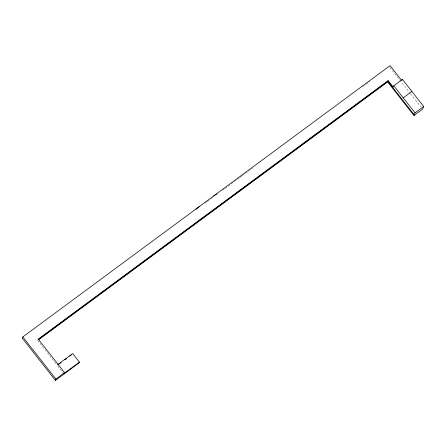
<?xml version="1.0" encoding="UTF-8"?>
<svg xmlns="http://www.w3.org/2000/svg" width="446" height="446" viewBox="0 0 446 446"><rect width="100%" height="100%" fill="white"/><g stroke="black" fill="none" stroke-linecap="round" stroke-linejoin="round"><path stroke-width="0.33" stroke-dasharray="2.23 1.67" d="M205.088 203.175L206.732 201.966M207.279 201.559L210.562 199.133M211.109 198.726L212.753 197.517M222.727 190.147L224.405 188.903M224.962 188.491L239.519 177.742M240.076 177.33L241.754 176.086M242.317 175.674L252.949 167.819M362.654 86.769L369.929 81.395M389.949 67.469L410.147 93.208M410.576 93.755L420.896 106.895M37.704 340.426L56.865 364.839M57.712 365.921L63.198 372.912"/><path stroke-width="0.67" d="M401.461 80.146L390.06 65.623L22.846 336.914L22.3 338.213L55.393 380.377L64.046 373.982L64.586 372.683L38.25 339.127L388.165 80.62L393.233 87.07L393.773 85.771L402.426 79.382L423.7 106.483L422.613 109.086L413.96 115.475L387.624 81.919L388.165 80.62M55.393 380.377L55.94 379.078L64.586 372.683M57.562 364.733L72.698 353.544L79.438 362.13L79.165 362.776L64.046 373.982M402.063 80.247L402.426 79.382M413.96 115.475L415.048 112.877L423.7 106.483M195.922 209.397L199.29 206.565M37.977 339.78L387.892 81.267L414.234 114.823M38.824 339.601L387.624 81.919M403.229 97.819L411.881 91.43M58.37 364.583L61.074 362.587M64.86 359.788L66.482 358.59M69.727 356.192L71.349 354.994M64.296 373.313L79.438 362.13M213.617 195.978L216.862 193.965M393.773 85.771L415.048 112.877M22.846 336.914L55.94 379.078"/></g></svg>
